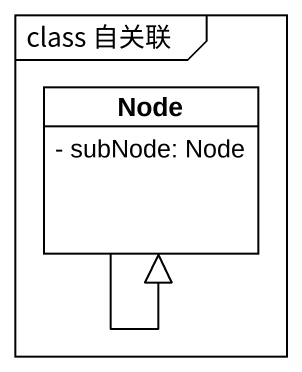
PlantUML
@startuml
mainframe class 自关联
hide circle
hide empty members
skinparam classAttributeIconSize 0
class "Node" as Node_ {
  - subNode: Node
}
Node_ --|> Node_
@enduml
